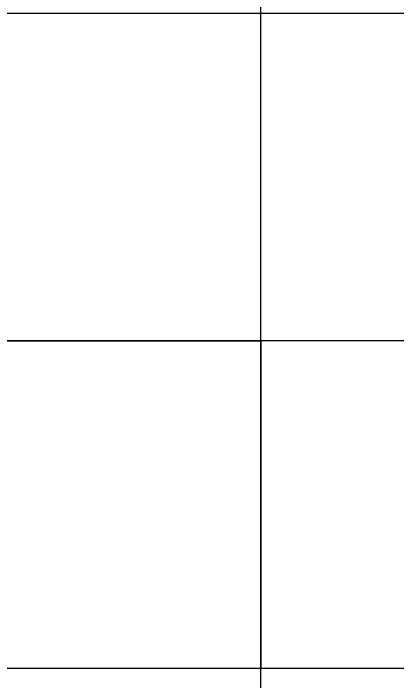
# Model space of a CAD drawing. Extents: x -32000 to 290600, y -96057 to 131250.
# Drawn here: x 205946 to 206651, y 79776 to 81000 of the extents above; entities that cross this region are included whole.
import ezdxf

# ---------------------------------------------------------------- set-up
doc = ezdxf.new("R2010")
doc.units = 0
doc.layers.add('XFDR30-50K$0$A-R-Plan', color=9, linetype='Continuous')
doc.layers.add('XFDR30-50K$0$A-R-Plan (50K_Abnormal)', color=9, linetype='Continuous')

# ---------------------------------------------------------------- blocks, each defined once
blk = doc.blocks.new('XFDR30-50K')
at = {"layer": 'XFDR30-50K$0$A-R-Plan'}
for p, q in [((206400, 75, 0), (206400, 89925, 0)), ((243101, 81000), (174600, 81000)), ((243101, 80400), (174600, 80400)), ((210430.8, 79800, 0), (206400, 79800))]:
    blk.add_line(p, q, dxfattribs=at)
at = {"layer": 'XFDR30-50K$0$A-R-Plan (50K_Abnormal)', "elevation": 0}
for points in [[(206400, 80400), (206400, 79800), (205850.8, 79800), (205850.8, 80180.6), (205800, 80180.6), (205800, 80400)], [(205850.8, 79200), (206400, 79200), (206400, 79800), (205850.8, 79800)]]:
    blk.add_lwpolyline(points, close=True, dxfattribs=at)

msp = doc.modelspace()

# ---------------------------------------------------------------- block references
msp.add_blockref('XFDR30-50K', (0, 0))

doc.saveas('drawing.dxf')
